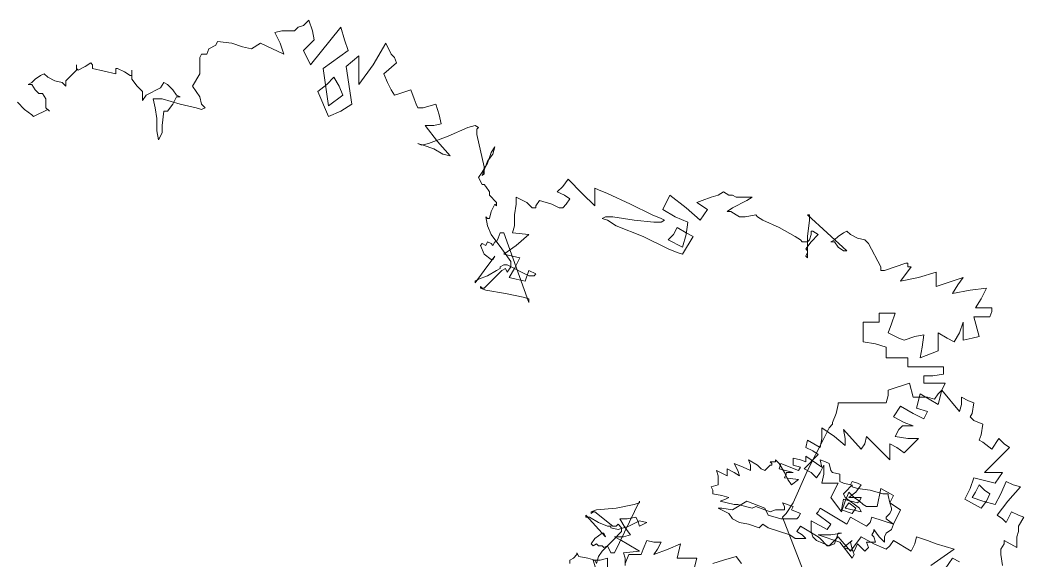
# Model space of a CAD drawing. Header units: millimetres. Extents: x -627 to 20370, y 1538 to 15679.
# Drawn here: x 12192.9 to 12397.9, y 8689.9 to 8800.3 of the extents above; entities that cross this region are included whole.
import ezdxf

# ---------------------------------------------------------------- set-up
doc = ezdxf.new("R2010")
doc.units = ezdxf.units.MM
doc.layers.add('blue', color=160, linetype='Continuous', lineweight=5)

# ---------------------------------------------------------------- blocks, each defined once
blk = doc.blocks.new('WMF10')
at = {"lineweight": 0}
for points in [[(4.4773, -1.3529), (4.487, -1.3432), (4.5065, -1.314), (4.5454, -1.2264), (4.5892, -1.1388), (4.6038, -1.1096), (4.6136, -1.0999), (4.6136, -1.095), (4.6233, -1.0707), (4.6282, -1.0463), (4.6282, -1.0415), (4.7596, -1.0415), (4.7644, -1.022), (4.7644, -1.0074), (4.8228, -0.9879), (4.8326, -1.0269), (4.8715, -1.0269), (4.891, -1.0317), (4.9007, -1.0171), (4.9104, -1.0074), (4.9202, -0.9879), (4.8618, -0.9879), (4.8618, -0.9685), (4.8861, -0.9685), (4.9153, -0.9636), (4.9153, -0.9441), (4.818, -0.9441), (4.818, -0.9198), (4.7596, -0.9198), (4.7596, -0.8906), (4.7304, -0.8809), (4.6963, -0.876), (4.6963, -0.8225), (4.7401, -0.8225), (4.7401, -0.7981), (4.7839, -0.7981), (4.7742, -0.8273), (4.7644, -0.8517), (4.7936, -0.8663), (4.8082, -0.8711), (4.8374, -0.8614), (4.8618, -0.8565), (4.8569, -0.8906), (4.852, -0.9198), (4.9007, -0.9003), (4.9007, -0.8517), (4.925, -0.8663), (4.9445, -0.876), (4.9591, -0.8517), (4.9688, -0.8225), (4.9688, -0.8711), (4.9932, -0.8663), (5.0126, -0.8614), (4.998, -0.8079), (5.0418, -0.8079), (5.0467, -0.7933), (5.0467, -0.7835), (5.0029, -0.7835), (5.0175, -0.7592), (5.0321, -0.73), (4.9883, -0.7349), (4.9396, -0.7446), (4.9542, -0.7203), (4.9688, -0.7008), (4.8958, -0.7251), (4.8958, -0.6862), (4.8472, -0.7008), (4.7985, -0.7105), (4.8277, -0.6716), (4.818, -0.6716), (4.818, -0.6619), (4.8131, -0.6619), (4.7547, -0.6813), (4.745, -0.6813), (4.745, -0.6716), (4.7109, -0.6083), (4.7012, -0.5986), (4.6817, -0.5937), (4.6622, -0.584), (4.6525, -0.5743), (4.6428, -0.5791), (4.6282, -0.5889), (4.6184, -0.5986), (4.6087, -0.6035), (4.6184, -0.6035), (4.6282, -0.6181), (4.6428, -0.6278), (4.6525, -0.6278), (4.5454, -0.5305), (4.5503, -0.5305), (4.5503, -0.5451), (4.5454, -0.5889), (4.5454, -0.6473), (4.5406, -0.6424), (4.5454, -0.6327), (4.5454, -0.6278), (4.5406, -0.6229), (4.5552, -0.6035), (4.5746, -0.584), (4.56, -0.5743), (4.5552, -0.5743), (4.5552, -0.584), (4.5503, -0.5986), (4.5454, -0.6035), (4.5308, -0.6035), (4.526, -0.5986), (4.5114, -0.5889), (4.4676, -0.5645), (4.4238, -0.5451), (4.4092, -0.5353), (4.4043, -0.5305), (4.3751, -0.5353), (4.3605, -0.5353), (4.3508, -0.5305), (4.3362, -0.5207), (4.3264, -0.5207), (4.341, -0.511), (4.38, -0.4915), (4.3946, -0.4818), (4.3508, -0.4818), (4.341, -0.4769), (4.3313, -0.4769), (4.3167, -0.4672), (4.3021, -0.4769), (4.2826, -0.4818), (4.2583, -0.4915), (4.2437, -0.4964), (4.2729, -0.5159), (4.2534, -0.5451), (4.2145, -0.511), (4.1707, -0.4769), (4.1512, -0.5159), (4.1853, -0.5353), (4.2194, -0.5499), (4.2145, -0.584), (4.2048, -0.6181), (4.1658, -0.5986), (4.1804, -0.584), (4.1902, -0.5645), (4.2145, -0.5791), (4.234, -0.5889), (4.2048, -0.6375), (4.1902, -0.6327), (4.1658, -0.6229), (4.0977, -0.5889), (4.0247, -0.5597), (4.0004, -0.5451), (3.9858, -0.5402), (3.9955, -0.5353), (4.015, -0.5353), (4.0734, -0.5451), (4.1269, -0.5499), (4.1464, -0.5499), (4.1561, -0.5451), (4.1464, -0.5402), (4.122, -0.5305), (4.0636, -0.5013), (4.0004, -0.4721), (3.976, -0.4623), (3.9663, -0.4575), (3.9663, -0.5061), (3.9322, -0.4721), (3.8933, -0.4331), (3.8787, -0.4526), (3.8641, -0.4672), (3.8836, -0.4769), (3.8982, -0.4867), (3.8884, -0.5013), (3.8787, -0.511), (3.869, -0.511), (3.8495, -0.5013), (3.8154, -0.4915), (3.8057, -0.5061), (3.8057, -0.511), (3.796, -0.511), (3.7814, -0.4964), (3.7522, -0.4818), (3.7522, -0.5013), (3.7473, -0.5305), (3.7473, -0.5597), (3.7424, -0.5791), (3.7862, -0.584), (3.7522, -0.6132), (3.7181, -0.6375), (3.7424, -0.6424), (3.7619, -0.6473), (3.7473, -0.6765), (3.7327, -0.7008), (3.7522, -0.7057), (3.7765, -0.7105), (3.7862, -0.6813), (3.8057, -0.6911), (3.8008, -0.6959), (3.7862, -0.6959), (3.7278, -0.6667), (3.7181, -0.6667), (3.7084, -0.6716), (3.7084, -0.6765), (3.6986, -0.6813), (3.6743, -0.6959), (3.65, -0.7057), (3.6402, -0.7105), (3.6402, -0.7154), (3.6646, -0.6813), (3.6938, -0.6424), (3.6889, -0.6521), (3.684, -0.6521), (3.6646, -0.6375), (3.6548, -0.6132), (3.6597, -0.6083), (3.6694, -0.6132), (3.6743, -0.6035), (3.684, -0.6083), (3.6889, -0.6132), (3.6938, -0.6035), (3.6986, -0.6035), (3.7035, -0.5937), (3.7084, -0.5791), (3.7181, -0.5791), (3.7862, -0.7689), (3.7862, -0.7592), (3.7716, -0.7543), (3.723, -0.7446), (3.6694, -0.7349), (3.6548, -0.73), (3.6548, -0.7251), (3.6597, -0.73), (3.6646, -0.73), (3.7132, -0.6813), (3.723, -0.6765), (3.7278, -0.6862), (3.7376, -0.6716), (3.7376, -0.657), (3.7132, -0.6229), (3.684, -0.584), (3.6743, -0.5597), (3.6694, -0.5353), (3.6743, -0.5402), (3.6792, -0.5402), (3.684, -0.5207), (3.6938, -0.5013), (3.6986, -0.5061), (3.6986, -0.4964), (3.6792, -0.4769), (3.6792, -0.4672), (3.6694, -0.4526), (3.6646, -0.4477), (3.6597, -0.4477), (3.65, -0.4283), (3.6597, -0.4137), (3.6743, -0.3893), (3.684, -0.3601), (3.6938, -0.3455), (3.6889, -0.365), (3.6743, -0.3845), (3.6646, -0.4088), (3.6597, -0.4234), (3.6646, -0.4185), (3.6646, -0.3991), (3.6451, -0.3115), (3.6451, -0.2969), (3.65, -0.292), (3.6402, -0.2871), (3.6208, -0.292), (3.5672, -0.3163), (3.5137, -0.3358), (3.4942, -0.3407), (3.4845, -0.3358), (3.4991, -0.3407), (3.5283, -0.3504), (3.5526, -0.365), (3.5721, -0.3699), (3.538, -0.3309), (3.504, -0.2871), (3.5283, -0.2871), (3.5478, -0.2823), (3.5429, -0.2579), (3.5332, -0.2287), (3.4991, -0.2385), (3.4845, -0.2385), (3.4796, -0.2287), (3.4748, -0.2141), (3.465, -0.1898), (3.4358, -0.1995), (3.4212, -0.2044), (3.4115, -0.1898), (3.4018, -0.1703), (3.392, -0.146), (3.4261, -0.1168), (3.4212, -0.1022), (3.4115, -0.0925), (3.3969, -0.0633), (3.3628, -0.1217), (3.3239, -0.1752), (3.3239, -0.0973), (3.2898, -0.1265), (3.3044, -0.2287), (3.2752, -0.2482), (3.2412, -0.2628), (3.212, -0.1947), (3.2363, -0.1752), (3.2558, -0.1557), (3.2704, -0.1801), (3.2801, -0.2044), (3.2412, -0.2336), (3.2266, -0.1314), (3.2947, -0.0827), (3.285, -0.0535), (3.2752, -0.0195), (3.1925, -0.1217), (3.173, -0.0827), (3.2022, -0.0535), (3.1974, -0.0292), (3.1876, 0), (3.173, -0.0146), (3.1584, -0.0195), (3.1487, -0.0292), (3.1146, -0.0292), (3.0952, -0.0341), (3.1098, -0.0633), (3.1195, -0.0925), (3.0562, -0.0633), (3.0319, -0.0779), (3.0076, -0.073), (2.9784, -0.0633), (2.9394, -0.0584), (2.9346, -0.0681), (2.9151, -0.0779), (2.9102, -0.0925), (2.8956, -0.0925), (2.8908, -0.1022), (2.8908, -0.146), (2.8713, -0.1801), (2.8908, -0.2093), (2.8956, -0.2287), (2.9054, -0.2385), (2.8956, -0.2433), (2.881, -0.2385), (2.8372, -0.2287), (2.7886, -0.2141), (2.7642, -0.2141), (2.7691, -0.2385), (2.774, -0.2677), (2.774, -0.3017), (2.7788, -0.3261), (2.7886, -0.3066), (2.7886, -0.2871), (2.7934, -0.2482), (2.8032, -0.2482), (2.8178, -0.2287), (2.8275, -0.2093), (2.8372, -0.2093), (2.8275, -0.2044), (2.8178, -0.1898), (2.8032, -0.1752), (2.7934, -0.1703), (2.7837, -0.1849), (2.7448, -0.2044), (2.735, -0.219), (2.735, -0.1947), (2.7204, -0.1801), (2.7058, -0.1606), (2.7058, -0.1363), (2.7058, -0.1509), (2.701, -0.1509), (2.6864, -0.1411), (2.6669, -0.1314), (2.662, -0.1314), (2.662, -0.146), (2.5988, -0.1314), (2.5988, -0.1217), (2.5939, -0.1168), (2.5793, -0.1265), (2.5598, -0.1363), (2.555, -0.1314), (2.555, -0.1217), (2.555, -0.1363), (2.5258, -0.1655), (2.5258, -0.1801), (2.516, -0.1703), (2.4966, -0.1655), (2.4771, -0.1557), (2.4674, -0.146), (2.4576, -0.1509), (2.443, -0.1606), (2.4333, -0.1703), (2.4236, -0.1752), (2.4333, -0.1752), (2.443, -0.1898), (2.4528, -0.1995), (2.4625, -0.1995), (2.4722, -0.2141), (2.4722, -0.2385), (2.482, -0.2482), (2.4771, -0.2433), (2.4382, -0.2628), (2.4333, -0.2579), (2.4138, -0.2433), (2.3944, -0.2239)], [(3.8982, -1.4795), (3.8982, -1.4697), (3.9079, -1.4649), (3.9176, -1.4551), (3.9176, -1.4503), (3.9225, -1.46), (3.9468, -1.4649), (3.9663, -1.4697), (3.9712, -1.4795), (3.976, -1.46), (3.9858, -1.4454), (4.015, -1.4162), (4.0393, -1.3919), (4.0393, -1.3821), (4.0296, -1.3724), (4.0247, -1.3773), (4.015, -1.3773), (3.9663, -1.3383), (3.9614, -1.3383), (3.9566, -1.3432), (3.9566, -1.3383), (3.9712, -1.3335), (4.0247, -1.3286), (4.0734, -1.3189), (4.088, -1.314), (4.088, -1.3091), (4.0198, -1.4503), (4.0101, -1.4503), (4.0004, -1.4308), (3.9906, -1.4357), (3.9858, -1.4308), (3.976, -1.4308), (3.9712, -1.4259), (3.9614, -1.4308), (3.9566, -1.4259), (3.9663, -1.4113), (3.9858, -1.3967), (3.9906, -1.3967), (3.9955, -1.4065), (3.942, -1.3481), (3.942, -1.3529), (3.9517, -1.3529), (3.976, -1.3675), (4.0004, -1.3773), (4.0101, -1.3773), (4.0101, -1.3821), (4.0296, -1.387), (4.0588, -1.3773), (4.088, -1.3627), (4.1074, -1.3675), (4.088, -1.3773), (4.0831, -1.3627), (4.0782, -1.3529), (4.0539, -1.3578), (4.0344, -1.3578), (4.049, -1.3821), (4.0636, -1.4016), (4.0442, -1.4065), (4.0198, -1.4065), (4.0393, -1.4162), (4.0539, -1.4259), (4.088, -1.4454), (4.0442, -1.4503), (4.049, -1.4649), (4.049, -1.4843)], [(4.2875, -1.4795), (4.3167, -1.4697), (4.3508, -1.46), (4.3654, -1.4795)], [(4.5503, -1.5427), (4.4773, -1.3529), (4.4773, -1.3529)], [(5.0808, -1.4162), (5.1148, -1.4357), (5.1148, -1.4065), (5.1197, -1.3919), (5.1197, -1.3773), (5.1343, -1.3529), (5.1197, -1.3481), (5.1002, -1.3383), (5.0856, -1.3675), (5.0759, -1.3578), (5.0613, -1.3481), (5.0905, -1.3091), (5.1246, -1.2702), (5.1051, -1.2653), (5.0856, -1.2556), (5.071, -1.2897), (5.0564, -1.3189), (5.0224, -1.3091), (4.9932, -1.2994), (5.0029, -1.2848), (5.0126, -1.2653), (5.0272, -1.2799), (5.0418, -1.2897), (5.0321, -1.3091), (5.0175, -1.3286), (4.9737, -1.3043), (4.9883, -1.2751), (4.998, -1.2459), (5.0564, -1.2605), (5.0759, -1.2313), (5.0272, -1.2313), (5.0954, -1.1631), (5.0808, -1.1534), (5.0662, -1.1388), (5.0467, -1.168), (5.0224, -1.1485), (5.0126, -1.1437), (5.0175, -1.1291), (5.0224, -1.0999), (4.998, -1.0901), (4.9883, -1.0804), (4.9932, -1.0707), (4.998, -1.0415), (4.9834, -1.0366), (4.964, -1.0269), (4.964, -1.0463), (4.9591, -1.0658), (4.9104, -1.0074), (4.9007, -1.0463), (4.852, -1.0171), (4.8423, -1.0561), (4.8715, -1.0658), (4.8618, -1.0853), (4.8326, -1.0707), (4.7985, -1.0512), (4.779, -1.0804), (4.8082, -1.095), (4.8326, -1.1047), (4.8034, -1.1047), (4.7936, -1.1145), (4.7839, -1.1339), (4.818, -1.1388), (4.8472, -1.1388), (4.8082, -1.1777), (4.7888, -1.1631), (4.7693, -1.1534), (4.7693, -1.1972), (4.706, -1.1339), (4.7012, -1.1534), (4.6914, -1.168), (4.6428, -1.1145), (4.6476, -1.1388), (4.6476, -1.1583), (4.6184, -1.1339), (4.5844, -1.1096), (4.5844, -1.1388), (4.5795, -1.1631), (4.5454, -1.1437), (4.5406, -1.1631), (4.56, -1.1729), (4.5746, -1.1826), (4.5357, -1.2215), (4.5552, -1.2313), (4.5698, -1.2459), (4.5795, -1.2313), (4.5892, -1.2118), (4.5892, -1.2361), (4.5844, -1.2605), (4.6282, -1.2605), (4.6087, -1.2994), (4.6379, -1.3383), (4.6476, -1.3091), (4.6574, -1.2848), (4.672, -1.2994), (4.6866, -1.3091), (4.6963, -1.3189), (4.706, -1.3237), (4.7352, -1.3237), (4.745, -1.2751), (4.779, -1.2945), (4.7693, -1.314), (4.7985, -1.3335), (4.779, -1.3724), (4.7206, -1.3529), (4.7158, -1.3675), (4.706, -1.3773), (4.6622, -1.3529), (4.6525, -1.3724), (4.5795, -1.3286), (4.5746, -1.3383), (4.5698, -1.3432), (4.6087, -1.3724), (4.599, -1.387), (4.5552, -1.3627), (4.5552, -1.3919), (4.56, -1.4065), (4.5698, -1.4162), (4.6038, -1.4308), (4.6184, -1.4162), (4.6282, -1.4065), (4.6622, -1.4454), (4.6914, -1.4065), (4.7255, -1.4259), (4.7596, -1.4405), (4.7693, -1.4308), (4.779, -1.4162), (4.8277, -1.4454), (4.8374, -1.4259), (4.8423, -1.4065), (4.8715, -1.4162), (4.8958, -1.4259), (4.9445, -1.4405), (4.8812, -1.4843)], [(4.9202, -1.4941), (4.9396, -1.4649), (4.9591, -1.4746)], [(5.0759, -1.4843), (5.071, -1.4551), (5.071, -1.4405), (5.0808, -1.4259), (5.0808, -1.4162), (5.0808, -1.4162)], [(4.7255, -1.387), (4.7401, -1.4065), (4.7547, -1.4211), (4.7547, -1.4065), (4.7596, -1.3967), (4.7742, -1.387), (4.779, -1.3724), (4.7596, -1.3578), (4.7596, -1.3529), (4.7693, -1.3432), (4.7742, -1.3335), (4.7742, -1.3286), (4.7693, -1.314), (4.7644, -1.2945), (4.7644, -1.2897), (4.7498, -1.2897), (4.7158, -1.2799), (4.6817, -1.2751), (4.6671, -1.2702), (4.6671, -1.2653), (4.6476, -1.2848), (4.6428, -1.2897), (4.6476, -1.2994), (4.6866, -1.3286), (4.6914, -1.3383), (4.6476, -1.3286), (4.6574, -1.314), (4.6768, -1.3286), (4.6671, -1.3432), (4.6379, -1.3335), (4.6428, -1.3043), (4.6817, -1.314), (4.6866, -1.3091), (4.6914, -1.2994), (4.6574, -1.2994), (4.6768, -1.2848), (4.6914, -1.2653), (4.6817, -1.2605), (4.6671, -1.2556), (4.6622, -1.2653), (4.6428, -1.2605), (4.633, -1.2556), (4.633, -1.2361), (4.6136, -1.2313), (4.6087, -1.2264), (4.6038, -1.2069), (4.5941, -1.2021), (4.5795, -1.1972), (4.5844, -1.2167), (4.5406, -1.1875), (4.5406, -1.2021), (4.526, -1.1972), (4.5065, -1.1923), (4.5065, -1.2118), (4.526, -1.2167), (4.5211, -1.2264), (4.4724, -1.2069), (4.4676, -1.2215), (4.5065, -1.2313), (4.487, -1.2313), (4.487, -1.2361), (4.4822, -1.2459), (4.5211, -1.2507), (4.5016, -1.2653), (4.4919, -1.2507), (4.4822, -1.2313), (4.4676, -1.2069), (4.4578, -1.1972), (4.4578, -1.2021), (4.453, -1.2021), (4.4432, -1.2021), (4.4481, -1.2069), (4.4481, -1.2118), (4.4432, -1.2118), (4.4286, -1.2264), (4.4189, -1.2215), (4.4092, -1.2118), (4.3848, -1.1972), (4.3897, -1.2118), (4.3897, -1.2264), (4.3702, -1.2167), (4.3459, -1.2069), (4.3556, -1.2264), (4.3605, -1.241), (4.3459, -1.2313), (4.3264, -1.2215), (4.3264, -1.241), (4.2972, -1.2264), (4.3021, -1.241), (4.3021, -1.2507), (4.3021, -1.2653), (4.2826, -1.2702), (4.2875, -1.2799), (4.2875, -1.2897), (4.3118, -1.2945), (4.3313, -1.2994), (4.3216, -1.3043), (4.307, -1.3091), (4.3459, -1.3189), (4.3556, -1.3189), (4.3946, -1.3286), (4.4043, -1.3237), (4.4286, -1.3335), (4.4432, -1.3383), (4.4578, -1.3335), (4.4822, -1.3335), (4.4822, -1.3237), (4.4773, -1.314), (4.5065, -1.3237), (4.5016, -1.3335), (4.526, -1.3432), (4.5211, -1.3529), (4.5162, -1.3578), (4.4724, -1.3578), (4.4384, -1.3481), (4.4286, -1.3286), (4.38, -1.3091), (4.341, -1.3335), (4.3118, -1.3286), (4.3021, -1.3286), (4.3313, -1.3432), (4.341, -1.3578), (4.3605, -1.3675), (4.3848, -1.3724), (4.414, -1.3821), (4.4238, -1.3724), (4.4384, -1.3821), (4.4968, -1.4016), (4.5114, -1.4113), (4.5406, -1.4113), (4.5308, -1.4016), (4.5162, -1.3919), (4.526, -1.3773), (4.5746, -1.4065), (4.5795, -1.4113), (4.599, -1.4308), (4.6038, -1.4308), (4.6184, -1.4259), (4.6282, -1.3967), (4.6379, -1.3967), (4.6087, -1.4016), (4.5746, -1.4016), (4.633, -1.4211), (4.6671, -1.4649), (4.672, -1.4551), (4.6671, -1.4405), (4.6622, -1.4211), (4.6671, -1.4162), (4.6428, -1.4357), (4.672, -1.4454), (4.6817, -1.4259), (4.7012, -1.4454), (4.7109, -1.4357), (4.706, -1.4211), (4.7304, -1.4211), (4.7255, -1.4065), (4.7206, -1.4016), (4.7255, -1.3919), (4.7255, -1.387), (4.7255, -1.387)], [(3.976, -1.5184), (3.9614, -1.4697), (3.9809, -1.4697), (4.0004, -1.4649), (4.0004, -1.4989)], [(4.049, -1.4795), (4.0588, -1.4551), (4.0928, -1.4551), (4.0977, -1.4405), (4.1074, -1.4162), (4.1269, -1.4211), (4.1464, -1.4211), (4.1366, -1.4405), (4.1269, -1.4551), (4.1658, -1.4405), (4.1999, -1.4259), (4.1902, -1.4649), (4.2437, -1.4649), (4.234, -1.5038)]]:
    blk.add_lwpolyline(points, dxfattribs=at)

msp = doc.modelspace()

# ---------------------------------------------------------------- block references
at = {"layer": 'blue', "linetype": 'ByBlock', "xscale": 75, "yscale": 75, "zscale": 75}
msp.add_blockref('WMF10', (12012.81, 8800.28), dxfattribs=at)

doc.saveas('drawing.dxf')
